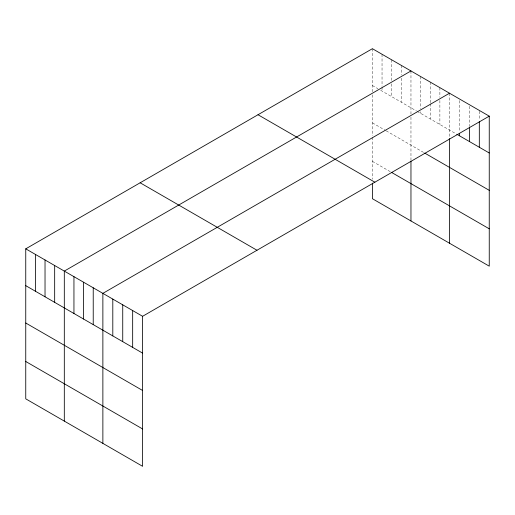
<?xml version="1.0" encoding="UTF-8"?>
<svg xmlns="http://www.w3.org/2000/svg" width="515" height="515" viewBox="0 0 515 515"><rect width="100%" height="100%" fill="white"/><g stroke="black" fill="none" stroke-linecap="round" stroke-linejoin="round"><path stroke-width="0.39" stroke-dasharray="2.58 1.93" d="M372.403 85.522L377.907 88.702M380.662 90.292L416.468 110.963M417.156 111.362L456.142 133.874M372.403 122.873L385.484 130.424M386.173 130.823L424.045 152.691M372.403 161.356L390.306 171.688M479.317 111.221L479.317 120.034M469.384 106.29L469.384 126.304M459.451 100.554L459.451 131.782M449.524 93.221L449.524 137.827M439.881 87.653L439.881 97.264M439.881 100.464L439.881 124.482M430.244 82.091L430.244 102.903M430.244 103.708L430.244 118.92M420.601 76.523L420.601 108.549M420.601 111.749L420.601 113.352M410.964 70.961L410.964 114.008M410.964 117.124L410.964 160.371M401.32 65.392L401.32 74.997M401.32 78.203L401.32 102.221M391.683 59.824L391.683 80.643M391.683 83.842L391.683 96.653M382.04 54.262L382.04 86.288M382.04 87.087L382.04 91.091M372.403 48.693L372.403 91.747M372.403 94.863L372.403 135.703M372.403 137.305L372.403 179.252"/><path stroke-width="0.77" d="M25.75 248.835L142.597 316.294L142.597 466.307L25.75 398.842L25.75 248.835L372.403 48.693L489.25 116.158L489.25 266.165L372.403 198.706L372.403 183.14M410.964 70.961L64.311 271.096L64.311 421.103M449.524 93.221L102.871 293.357L102.871 443.37M142.597 316.294L489.25 116.158M456.805 134.254L489.25 152.987M424.733 153.084L489.25 190.338M391.683 172.486L489.25 228.815M258.009 114.742L374.856 182.201M140.144 182.786L256.991 250.251M25.75 285.658L142.597 353.123M25.75 323.008L142.597 390.473M25.75 361.491L142.597 428.956M479.317 121.63L479.317 147.251M469.384 127.108L469.384 141.516M459.451 133.379L459.451 135.78M449.524 138.606L449.524 243.228M410.964 161.169L410.964 220.967M132.664 310.558L132.664 347.387M122.737 304.829L122.737 341.651M112.804 299.093L112.804 335.922M93.228 287.795L93.228 324.617M83.591 282.226L83.591 319.055M73.948 276.658L73.948 313.487M54.667 265.528L54.667 302.357M45.03 259.966L45.03 296.795M35.387 254.397L35.387 291.226"/></g></svg>
